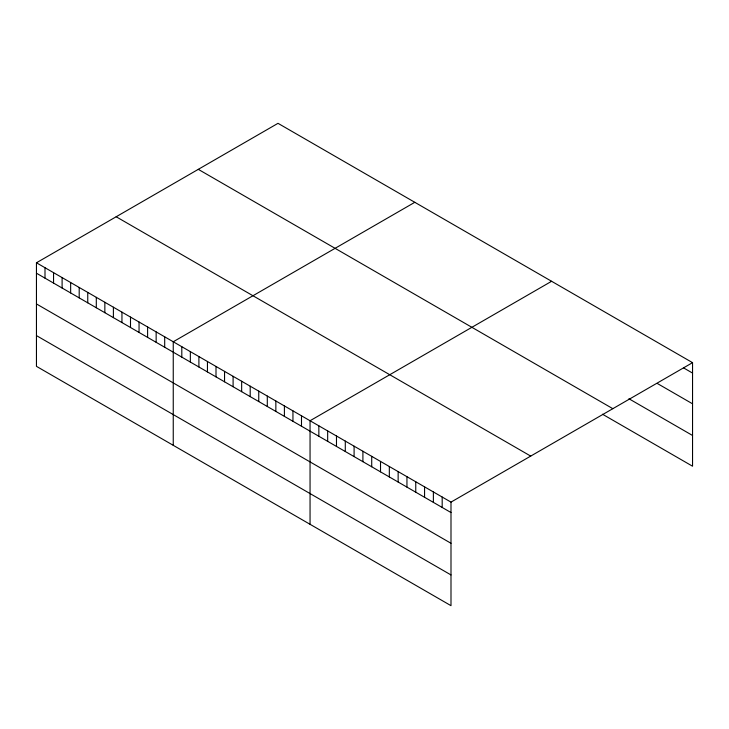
<?xml version="1.0" encoding="UTF-8"?>
<svg xmlns="http://www.w3.org/2000/svg" width="729" height="729" viewBox="0 0 729 729"><rect width="100%" height="100%" fill="white"/><g stroke="black" fill="none" stroke-linecap="round" stroke-linejoin="round"><path stroke-width="1.09" d="M36.45 262.786L450.996 502.117L450.996 605.671L36.45 366.341L36.45 262.786L278.004 123.329L692.55 362.659L692.55 466.214L602.5 414.227M414.801 202.307L173.247 341.764L173.247 445.319M551.607 281.285L310.053 420.742L310.053 524.306M450.996 502.117L692.55 362.659M683.738 367.99L692.55 373.075M657.312 383.472L692.55 403.811M628.927 398.745L692.55 435.477M198.288 169.347L612.834 408.677M116.166 216.759L530.712 456.099M36.45 273.202L450.996 512.542M36.45 303.938L450.996 543.278M36.45 335.604L450.996 574.944M442.184 497.032L442.184 507.457M433.381 491.947L433.381 502.372M424.57 486.863L424.57 497.278M415.758 481.778L415.758 492.193M406.946 476.693L406.946 487.109M398.143 471.608L398.143 482.024M389.332 466.514L389.332 476.939M380.52 461.43L380.52 471.854M371.717 456.345L371.717 466.77M362.905 451.26L362.905 461.685M354.094 446.175L354.094 456.591M345.291 441.091L345.291 451.506M336.479 436.006L336.479 446.421M327.667 430.921L327.667 441.337M318.855 425.836L318.855 436.252M301.496 415.812L301.496 426.228M292.949 410.874L292.949 421.289M284.401 405.935L284.401 416.359M275.854 401.005L275.854 411.42M267.297 396.066L267.297 406.481M258.749 391.127L258.749 401.551M250.202 386.188L250.202 396.612M241.654 381.258L241.654 391.673M233.098 376.319L233.098 386.734M224.55 371.38L224.55 381.805M216.003 366.45L216.003 376.866M207.446 361.511L207.446 371.927M198.899 356.572L198.899 366.997M190.351 351.642L190.351 362.058M181.803 346.703L181.803 357.119M164.699 336.825L164.699 347.25M156.152 331.895L156.152 342.311M147.604 326.957L147.604 337.372M139.048 322.018L139.048 332.442M130.5 317.088L130.5 327.503M121.953 312.149L121.953 322.564M113.396 307.21L113.396 317.634M104.848 302.271L104.848 312.695M96.301 297.341L96.301 307.756M87.753 292.402L87.753 302.817M79.197 287.463L79.197 297.888M70.649 282.533L70.649 292.949M62.102 277.594L62.102 288.01M53.554 272.655L53.554 283.08M44.998 267.716L44.998 278.141"/></g></svg>
